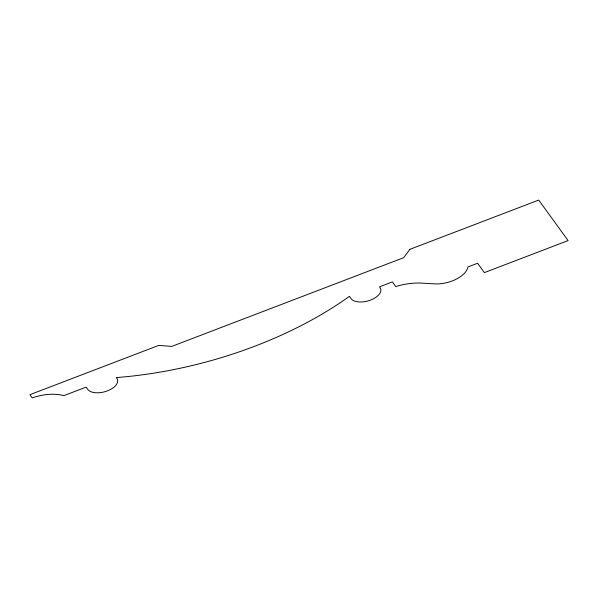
<?xml version="1.0" encoding="UTF-8"?>
<svg xmlns="http://www.w3.org/2000/svg" width="598" height="598" viewBox="0 0 598 598"><rect width="100%" height="100%" fill="white"/><g stroke="black" fill="none" stroke-linecap="round" stroke-linejoin="round"><path stroke-width="0.9" d="M409.907 249.336L403.635 257.708L171.768 346.392L158.717 345.412L29.9 394.68L32.262 397.932A34.176 17.903 -14.9 0 1 63.822 395.644L86.127 387.13L87.876 389.545A15.787 8.267 -14.9 0 0 108.29 390.516A15.787 8.267 -14.9 0 0 116.229 377.585A267.807 140.328 -14.9 0 0 349.396 296.369L350.899 298.447A15.75 8.252 -14.9 0 0 370.087 300.263A15.75 8.252 -14.9 0 0 380.238 287.847L379.506 286.838L392.393 281.912L395.779 286.584A42.301 22.163 -14.9 0 1 420.357 283.063L435.523 283.915A24.271 12.722 -14.9 0 0 467.928 266.955L477.593 263.262L484.373 272.613L568.1 240.583L538.716 200.068L409.907 249.336"/></g></svg>
